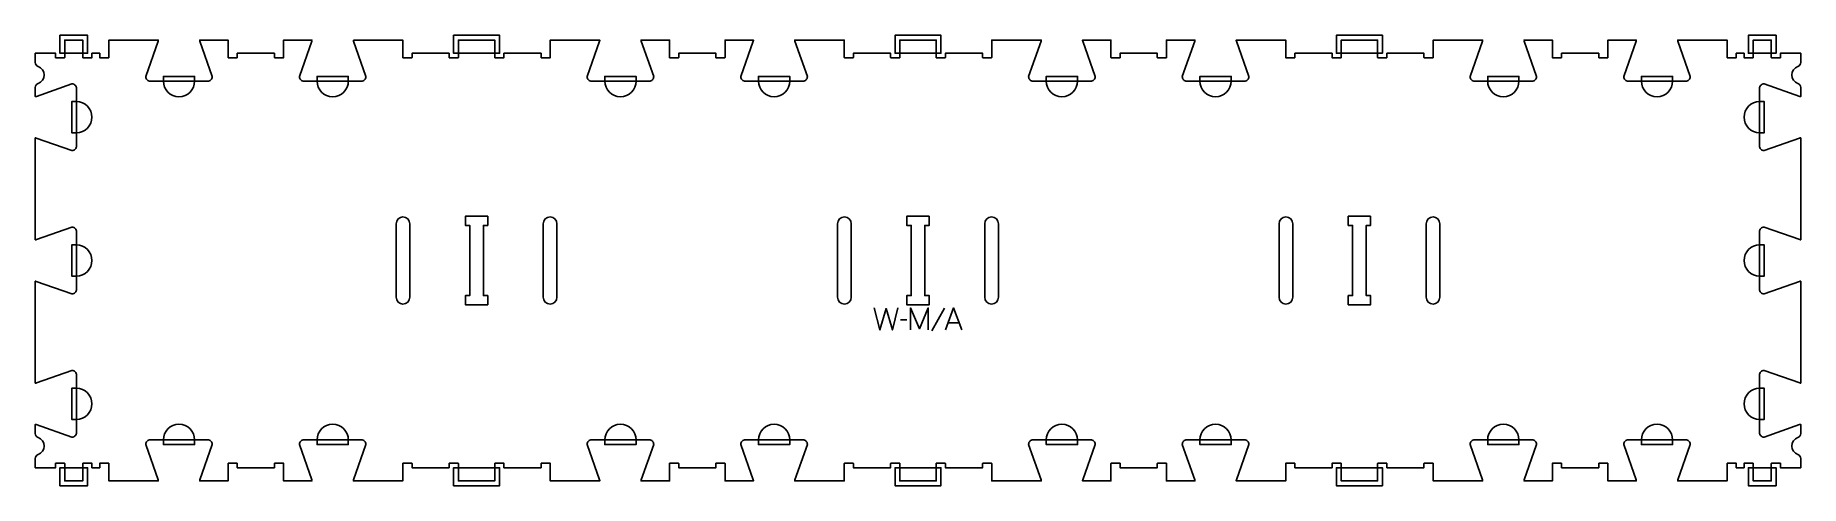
# Model space of a CAD drawing. Extents: x 0 to 2400, y -6 to 606.
import ezdxf

# ---------------------------------------------------------------- set-up
doc = ezdxf.new("R2010")
doc.units = 0
for name, color, linetype in [('1_ANYTOOL_1MMDEEP_LABELS_S', 2, 'CONTINUOUS'), ('3_ANYTOOL_CUTTHROUGH_INSID', 4, 'CONTINUOUS'), ('4_ANYTOOL_CUTTHROUGH_OUTSI', 5, 'CONTINUOUS'), ('5_ANYTOOL_HALF_MILL_9MM_IN', 3, 'CONTINUOUS')]:
    doc.layers.add(name, color=color, linetype=linetype)

msp = doc.modelspace()

# ---------------------------------------------------------------- linework, layer by layer
at = {"layer": '1_ANYTOOL_1MMDEEP_LABELS_S'}
for p, q in [((1184.6, 219.257143), (1175.814286, 219.171429)), ((1235.6, 234.9), (1218.414286, 204.128571)), ((1240.785714, 214.928571), (1255.7, 214.928571))]:
    msp.add_line(p, q, dxfattribs=at)
for points in [[(1140.242857, 235.371429), (1147.957143, 205.371429), (1156.4, 234.471429), (1164.885714, 205.371429), (1172.385714, 235.371429)], [(1189.742857, 205.371429), (1189.742857, 235.371429), (1201.742857, 207), (1213.742857, 235.242857), (1213.742857, 205.371429)], [(1237.314286, 205.371429), (1248.2, 235.371429), (1259.257143, 205.371429)]]:
    msp.add_lwpolyline(points, dxfattribs=at)
at = {"layer": '3_ANYTOOL_CUTTHROUGH_INSID'}
for points in [[(615, 360), (584.5, 360), (584.5, 347.5), (590.5, 347.5), (590.5, 252), (584.5, 252), (584.5, 239.5), (615, 239.5), (615, 252), (609, 252), (609, 347.5), (615, 347.5)], [(1215, 360), (1184.5, 360), (1184.5, 347.5), (1190.5, 347.5), (1190.5, 252), (1184.5, 252), (1184.5, 239.5), (1215, 239.5), (1215, 252), (1209, 252), (1209, 347.5), (1215, 347.5)], [(1815, 360), (1784.5, 360), (1784.5, 347.5), (1790.5, 347.5), (1790.5, 252), (1784.5, 252), (1784.5, 239.5), (1815, 239.5), (1815, 252), (1809, 252), (1809, 347.5), (1815, 347.5)]]:
    msp.add_lwpolyline(points, close=True, dxfattribs=at)
for points in [[(509, 249.750003), (509, 349.749997, 1), (490.5, 349.749997), (490.5, 249.750003, 1)], [(690.5, 249.750003, 1), (709, 249.750003), (709, 349.749997, 1), (690.5, 349.749997)], [(1109, 249.750003), (1109, 349.749997, 1), (1090.5, 349.749997), (1090.5, 249.750003, 1)], [(1290.5, 249.750003, 1), (1309, 249.750003), (1309, 349.749997, 1), (1290.5, 349.749997)], [(1709, 249.750003), (1709, 349.749997, 1), (1690.5, 349.749997), (1690.5, 249.750003, 1)], [(1890.5, 249.750003, 1), (1909, 249.750003), (1909, 349.749997, 1), (1890.5, 349.749997)]]:
    msp.add_lwpolyline(points, format="xyb", close=True, dxfattribs=at)
at = {"layer": '4_ANYTOOL_CUTTHROUGH_OUTSI'}
msp.add_lwpolyline([(432.308437, 599.5, 0.061784), (432.543431, 598.10513), (449.438965, 549.832588, -0.084368), (449.453, 549.75, -0.414214), (443.203, 543.5), (365.203, 543.5, -0.414214), (358.953, 549.75, -0.084368), (358.967035, 549.832588), (375.866148, 598.116195, 0.061178), (376.097563, 599.5), (337.5, 599.5), (337.5, 575.75, -0.414214), (337.25, 575.5), (325.25, 575.5, -0.414214), (325, 575.75), (325, 581.5), (274.5, 581.5), (274.5, 575.75, -0.414214), (274.25, 575.5), (262.25, 575.5, -0.414214), (262, 575.75), (262, 599.5), (223.402437, 599.5, 0.061784), (223.637431, 598.10513), (240.532965, 549.832588, -0.084368), (240.547, 549.75, -0.414214), (234.297, 543.5), (156.297, 543.5, -0.414214), (150.047, 549.75, -0.084368), (150.061035, 549.832588), (166.960148, 598.116195, 0.061178), (167.191563, 599.5), (100, 599.5), (100, 575.75, -0.414214), (99.75, 575.5), (87.75, 575.5, -0.414214), (87.5, 575.75), (87.5, 581.5), (77, 581.5), (77, 575.75, -0.414214), (76.75, 575.5), (64.75, 575.5, -0.414214), (64.5, 575.75), (64.5, 599.5), (40, 599.5), (40, 575.75, -0.414214), (39.75, 575.5), (27.75, 575.5, -0.414214), (27.5, 575.75), (27.5, 581.5), (0, 581.5), (0, 569.095563, 0.317837), (3.833333, 563.674411, -0.707107), (3.833333, 540.575589, 0.317837), (0, 535.154437), (0, 522.755437, 0.061784), (1.39487, 522.990431), (49.667412, 539.885965, -0.084368), (49.75, 539.9, -0.414214), (56, 533.65), (56, 455.65, -0.414214), (49.75, 449.4, -0.084368), (49.667412, 449.414035), (1.383805, 466.313148, 0.061178), (0, 466.544563), (0, 327.855437, 0.061784), (1.39487, 328.090431), (49.667412, 344.985965, -0.084368), (49.75, 345, -0.414214), (56, 338.75), (56, 260.75, -0.414214), (49.75, 254.5, -0.084368), (49.667412, 254.514035), (1.383805, 271.413148, 0.061178), (0, 271.644563), (0, 132.955437, 0.061784), (1.39487, 133.190431), (49.667412, 150.085965, -0.084368), (49.75, 150.1, -0.414214), (56, 143.85), (56, 65.85, -0.414214), (49.75, 59.6, -0.084368), (49.667412, 59.614035), (1.383805, 76.513148, 0.061178), (0, 76.744563), (0, 64.345563, 0.317837), (3.833333, 58.924411, -0.707107), (3.833333, 35.825589, 0.317837), (0, 30.404437), (0, 18), (27.5, 18), (27.5, 23.75, -0.414214), (27.75, 24), (39.75, 24, -0.414214), (40, 23.75), (40, 0), (64.5, 0), (64.5, 23.75, -0.414214), (64.75, 24), (76.75, 24, -0.414214), (77, 23.75), (77, 18), (87.5, 18), (87.5, 23.75, -0.414214), (87.75, 24), (99.75, 24, -0.414214), (100, 23.75), (100, 0), (167.191563, 0, 0.061784), (166.956569, 1.39487), (150.061035, 49.667412, -0.084368), (150.047, 49.75, -0.414214), (156.297, 56), (234.297, 56, -0.414214), (240.547, 49.75, -0.084368), (240.532965, 49.667412), (223.633852, 1.383805, 0.061178), (223.402437, 0), (262, 0), (262, 23.75, -0.414214), (262.25, 24), (274.25, 24, -0.414214), (274.5, 23.75), (274.5, 18), (325, 18), (325, 23.75, -0.414214), (325.25, 24), (337.25, 24, -0.414214), (337.5, 23.75), (337.5, 0), (376.097563, 0, 0.061784), (375.862569, 1.39487), (358.967035, 49.667412, -0.084368), (358.953, 49.75, -0.414214), (365.203, 56), (443.203, 56, -0.414214), (449.453, 49.75, -0.084368), (449.438965, 49.667412), (432.539852, 1.383805, 0.061178), (432.308437, 0), (499.5, 0), (499.5, 23.75, -0.414214), (499.75, 24), (511.75, 24, -0.414214), (512, 23.75), (512, 18), (562.5, 18), (562.5, 23.75, -0.414214), (562.75, 24), (574.75, 24, -0.414214), (575, 23.75), (575, 0), (624.5, 0), (624.5, 23.75, -0.414214), (624.75, 24), (636.75, 24, -0.414214), (637, 23.75), (637, 18), (687.5, 18), (687.5, 23.75, -0.414214), (687.75, 24), (699.75, 24, -0.414214), (700, 23.75), (700, 0), (767.191563, 0, 0.061784), (766.956569, 1.39487), (750.061035, 49.667412, -0.084368), (750.047, 49.75, -0.414214), (756.297, 56), (834.297, 56, -0.414214), (840.547, 49.75, -0.084368), (840.532965, 49.667412), (823.633852, 1.383805, 0.061178), (823.402437, 0), (862, 0), (862, 23.75, -0.414214), (862.25, 24), (874.25, 24, -0.414214), (874.5, 23.75), (874.5, 18), (925, 18), (925, 23.75, -0.414214), (925.25, 24), (937.25, 24, -0.414214), (937.5, 23.75), (937.5, 0), (976.097563, 0, 0.061784), (975.862569, 1.39487), (958.967035, 49.667412, -0.084368), (958.953, 49.75, -0.414214), (965.203, 56), (1043.203, 56, -0.414214), (1049.453, 49.75, -0.084368), (1049.438965, 49.667412), (1032.539852, 1.383805, 0.061178), (1032.308437, 0), (1099.5, 0), (1099.5, 23.75, -0.414214), (1099.75, 24), (1111.75, 24, -0.414214), (1112, 23.75), (1112, 18), (1162.5, 18), (1162.5, 23.75, -0.414214), (1162.75, 24), (1174.75, 24, -0.414214), (1175, 23.75), (1175, 0), (1224.5, 0), (1224.5, 23.75, -0.414214), (1224.75, 24), (1236.75, 24, -0.414214), (1237, 23.75), (1237, 18), (1287.5, 18), (1287.5, 23.75, -0.414214), (1287.75, 24), (1299.75, 24, -0.414214), (1300, 23.75), (1300, 0), (1367.191563, 0, 0.061784), (1366.956569, 1.39487), (1350.061035, 49.667412, -0.084368), (1350.047, 49.75, -0.414214), (1356.297, 56), (1434.297, 56, -0.414214), (1440.547, 49.75, -0.084368), (1440.532965, 49.667412), (1423.633852, 1.383805, 0.061178), (1423.402437, 0), (1462, 0), (1462, 23.75, -0.414214), (1462.25, 24), (1474.25, 24, -0.414214), (1474.5, 23.75), (1474.5, 18), (1525, 18), (1525, 23.75, -0.414214), (1525.25, 24), (1537.25, 24, -0.414214), (1537.5, 23.75), (1537.5, 0), (1576.097563, 0, 0.061784), (1575.862569, 1.39487), (1558.967035, 49.667412, -0.084368), (1558.953, 49.75, -0.414214), (1565.203, 56), (1643.203, 56, -0.414214), (1649.453, 49.75, -0.084368), (1649.438965, 49.667412), (1632.539852, 1.383805, 0.061178), (1632.308437, 0), (1699.5, 0), (1699.5, 23.75, -0.414214), (1699.75, 24), (1711.75, 24, -0.414214), (1712, 23.75), (1712, 18), (1762.5, 18), (1762.5, 23.75, -0.414214), (1762.75, 24), (1774.75, 24, -0.414214), (1775, 23.75), (1775, 0), (1824.5, 0), (1824.5, 23.75, -0.414214), (1824.75, 24), (1836.75, 24, -0.414214), (1837, 23.75), (1837, 18), (1887.5, 18), (1887.5, 23.75, -0.414214), (1887.75, 24), (1899.75, 24, -0.414214), (1900, 23.75), (1900, 0), (1967.191563, 0, 0.061784), (1966.956569, 1.39487), (1950.061035, 49.667412, -0.084368), (1950.047, 49.75, -0.414214), (1956.297, 56), (2034.297, 56, -0.414214), (2040.547, 49.75, -0.084368), (2040.532965, 49.667412), (2023.633852, 1.383805, 0.061178), (2023.402437, 0), (2062, 0), (2062, 23.75, -0.414214), (2062.25, 24), (2074.25, 24, -0.414214), (2074.5, 23.75), (2074.5, 18), (2125, 18), (2125, 23.75, -0.414214), (2125.25, 24), (2137.25, 24, -0.414214), (2137.5, 23.75), (2137.5, 0), (2176.097563, 0, 0.061784), (2175.862569, 1.39487), (2158.967035, 49.667412, -0.084368), (2158.953, 49.75, -0.414214), (2165.203, 56), (2243.203, 56, -0.414214), (2249.453, 49.75, -0.084368), (2249.438965, 49.667412), (2232.539852, 1.383805, 0.061178), (2232.308437, 0), (2299.5, 0), (2299.5, 23.75, -0.414214), (2299.75, 24), (2311.75, 24, -0.414214), (2312, 23.75), (2312, 18), (2322.5, 18), (2322.5, 23.75, -0.414214), (2322.75, 24), (2334.75, 24, -0.414214), (2335, 23.75), (2335, 0), (2359.5, 0), (2359.5, 23.75, -0.414214), (2359.75, 24), (2371.75, 24, -0.414214), (2372, 23.75), (2372, 18), (2399.5, 18), (2399.5, 30.404437, 0.317837), (2395.666667, 35.825589, -0.707107), (2395.666667, 58.924411, 0.317837), (2399.5, 64.345563), (2399.5, 76.744563, 0.061784), (2398.10513, 76.509569), (2349.832588, 59.614035, -0.084368), (2349.75, 59.6, -0.414214), (2343.5, 65.85), (2343.5, 143.85, -0.414214), (2349.75, 150.1, -0.084368), (2349.832588, 150.085965), (2398.116195, 133.186852, 0.061178), (2399.5, 132.955437), (2399.5, 271.644563, 0.061784), (2398.10513, 271.409569), (2349.832588, 254.514035, -0.084368), (2349.75, 254.5, -0.414214), (2343.5, 260.75), (2343.5, 338.75, -0.414214), (2349.75, 345, -0.084368), (2349.832588, 344.985965), (2398.116195, 328.086852, 0.061178), (2399.5, 327.855437), (2399.5, 466.544563, 0.061784), (2398.10513, 466.309569), (2349.832588, 449.414035, -0.084368), (2349.75, 449.4, -0.414214), (2343.5, 455.65), (2343.5, 533.65, -0.414214), (2349.75, 539.9, -0.084368), (2349.832588, 539.885965), (2398.116195, 522.986852, 0.061178), (2399.5, 522.755437), (2399.5, 535.154437, 0.317837), (2395.666667, 540.575589, -0.707107), (2395.666667, 563.674411, 0.317837), (2399.5, 569.095563), (2399.5, 581.5), (2372, 581.5), (2372, 575.75, -0.414214), (2371.75, 575.5), (2359.75, 575.5, -0.414214), (2359.5, 575.75), (2359.5, 599.5), (2335, 599.5), (2335, 575.75, -0.414214), (2334.75, 575.5), (2322.75, 575.5, -0.414214), (2322.5, 575.75), (2322.5, 581.5), (2312, 581.5), (2312, 575.75, -0.414214), (2311.75, 575.5), (2299.75, 575.5, -0.414214), (2299.5, 575.75), (2299.5, 599.5), (2249.75, 599.5), (2232.308437, 599.5, 0.061784), (2232.543431, 598.10513), (2249.438965, 549.832588, -0.084368), (2249.453, 549.75, -0.414214), (2243.203, 543.5), (2165.203, 543.5, -0.414214), (2158.953, 549.75, -0.084368), (2158.967035, 549.832588), (2175.866148, 598.116195, 0.061178), (2176.097563, 599.5), (2137.5, 599.5), (2137.5, 575.75, -0.414214), (2137.25, 575.5), (2125.25, 575.5, -0.414214), (2125, 575.75), (2125, 581.5), (2074.5, 581.5), (2074.5, 575.75, -0.414214), (2074.25, 575.5), (2062.25, 575.5, -0.414214), (2062, 575.75), (2062, 599.5), (2023.402437, 599.5, 0.061784), (2023.637431, 598.10513), (2040.532965, 549.832588, -0.084368), (2040.547, 549.75, -0.414214), (2034.297, 543.5), (1956.297, 543.5, -0.414214), (1950.047, 549.75, -0.084368), (1950.061035, 549.832588), (1966.960148, 598.116195, 0.061178), (1967.191563, 599.5), (1900, 599.5), (1900, 575.75, -0.414214), (1899.75, 575.5), (1887.75, 575.5, -0.414214), (1887.5, 575.75), (1887.5, 581.5), (1837, 581.5), (1837, 575.75, -0.414214), (1836.75, 575.5), (1824.75, 575.5, -0.414214), (1824.5, 575.75), (1824.5, 599.5), (1775, 599.5), (1775, 575.75, -0.414214), (1774.75, 575.5), (1762.75, 575.5, -0.414214), (1762.5, 575.75), (1762.5, 581.5), (1712, 581.5), (1712, 575.75, -0.414214), (1711.75, 575.5), (1699.75, 575.5, -0.414214), (1699.5, 575.75), (1699.5, 599.5), (1649.75, 599.5), (1632.308437, 599.5, 0.061784), (1632.543431, 598.10513), (1649.438965, 549.832588, -0.084368), (1649.453, 549.75, -0.414214), (1643.203, 543.5), (1565.203, 543.5, -0.414214), (1558.953, 549.75, -0.084368), (1558.967035, 549.832588), (1575.866148, 598.116195, 0.061178), (1576.097563, 599.5), (1537.5, 599.5), (1537.5, 575.75, -0.414214), (1537.25, 575.5), (1525.25, 575.5, -0.414214), (1525, 575.75), (1525, 581.5), (1474.5, 581.5), (1474.5, 575.75, -0.414214), (1474.25, 575.5), (1462.25, 575.5, -0.414214), (1462, 575.75), (1462, 599.5), (1423.402437, 599.5, 0.061784), (1423.637431, 598.10513), (1440.532965, 549.832588, -0.084368), (1440.547, 549.75, -0.414214), (1434.297, 543.5), (1356.297, 543.5, -0.414214), (1350.047, 549.75, -0.084368), (1350.061035, 549.832588), (1366.960148, 598.116195, 0.061178), (1367.191563, 599.5), (1300, 599.5), (1300, 575.75, -0.414214), (1299.75, 575.5), (1287.75, 575.5, -0.414214), (1287.5, 575.75), (1287.5, 581.5), (1237, 581.5), (1237, 575.75, -0.414214), (1236.75, 575.5), (1224.75, 575.5, -0.414214), (1224.5, 575.75), (1224.5, 599.5), (1175, 599.5), (1175, 575.75, -0.414214), (1174.75, 575.5), (1162.75, 575.5, -0.414214), (1162.5, 575.75), (1162.5, 581.5), (1112, 581.5), (1112, 575.75, -0.414214), (1111.75, 575.5), (1099.75, 575.5, -0.414214), (1099.5, 575.75), (1099.5, 599.5), (1049.75, 599.5), (1032.308437, 599.5, 0.061784), (1032.543431, 598.10513), (1049.438965, 549.832588, -0.084368), (1049.453, 549.75, -0.414214), (1043.203, 543.5), (965.203, 543.5, -0.414214), (958.953, 549.75, -0.084368), (958.967035, 549.832588), (975.866148, 598.116195, 0.061178), (976.097563, 599.5), (937.5, 599.5), (937.5, 575.75, -0.414214), (937.25, 575.5), (925.25, 575.5, -0.414214), (925, 575.75), (925, 581.5), (874.5, 581.5), (874.5, 575.75, -0.414214), (874.25, 575.5), (862.25, 575.5, -0.414214), (862, 575.75), (862, 599.5), (823.402437, 599.5, 0.061784), (823.637431, 598.10513), (840.532965, 549.832588, -0.084368), (840.547, 549.75, -0.414214), (834.297, 543.5), (756.297, 543.5, -0.414214), (750.047, 549.75, -0.084368), (750.061035, 549.832588), (766.960148, 598.116195, 0.061178), (767.191563, 599.5), (700, 599.5), (700, 575.75, -0.414214), (699.75, 575.5), (687.75, 575.5, -0.414214), (687.5, 575.75), (687.5, 581.5), (637, 581.5), (637, 575.75, -0.414214), (636.75, 575.5), (624.75, 575.5, -0.414214), (624.5, 575.75), (624.5, 599.5), (575, 599.5), (575, 575.75, -0.414214), (574.75, 575.5), (562.75, 575.5, -0.414214), (562.5, 575.75), (562.5, 581.5), (512, 581.5), (512, 575.75, -0.414214), (511.75, 575.5), (499.75, 575.5, -0.414214), (499.5, 575.75), (499.5, 599.5), (449.75, 599.5)], format="xyb", close=True, dxfattribs=at)
at = {"layer": '5_ANYTOOL_HALF_MILL_9MM_IN'}
for points in [[(39.5, 581.5), (65, 581.5), (71, 581.5), (71, 599.74), (71, 606), (33.5, 606), (33.5, 599.74), (33.5, 581.5)], [(574.5, 581.5), (625, 581.5), (631, 581.5), (631, 606), (624.74, 606), (568.5, 606), (568.5, 599.74), (568.5, 581.5)], [(1174.5, 581.5), (1225, 581.5), (1231, 581.5), (1231, 606), (1224.74, 606), (1168.5, 606), (1168.5, 599.74), (1168.5, 581.5)], [(1774.5, 581.5), (1825, 581.5), (1831, 581.5), (1831, 606), (1824.74, 606), (1768.5, 606), (1768.5, 599.74), (1768.5, 581.5)], [(2334.5, 581.5), (2360, 581.5), (2366, 581.5), (2366, 606), (2359.74, 606), (2334.76, 606), (2328.5, 606), (2328.5, 581.5)], [(65, 18), (39.5, 18), (33.5, 18), (33.5, -6.5), (39.76, -6.5), (64.74, -6.5), (71, -6.5), (71, 18)], [(625, 18), (574.5, 18), (568.5, 18), (568.5, -6.5), (574.76, -6.5), (624.74, -6.5), (631, -6.5), (631, 18)], [(1225, 18), (1174.5, 18), (1168.5, 18), (1168.5, -6.5), (1174.76, -6.5), (1224.74, -6.5), (1231, -6.5), (1231, 18)], [(1825, 18), (1774.5, 18), (1768.5, 18), (1768.5, -6.5), (1774.76, -6.5), (1824.74, -6.5), (1831, -6.5), (1831, 18)], [(2360, 18), (2334.5, 18), (2328.5, 18), (2328.5, -0.24), (2328.5, -6.5), (2366, -6.5), (2366, -0.24), (2366, 18)]]:
    msp.add_lwpolyline(points, close=True, dxfattribs=at)
for points in [[(174.047, 544), (174.047, 543.75, 1), (216.547, 543.75), (216.547, 550), (174.047, 550)], [(382.953002, 543.74, 0.999765), (425.453, 543.75), (425.453, 550), (382.953, 550)], [(774.047002, 543.74, 0.999765), (816.547, 543.75), (816.547, 550), (774.047, 550)], [(982.953002, 543.74, 0.999765), (1025.453, 543.75), (1025.453, 550), (982.953, 550)], [(1374.047002, 543.74, 0.999765), (1416.547, 543.75), (1416.547, 550), (1374.047, 550)], [(1582.953002, 543.74, 0.999765), (1625.453, 543.75), (1625.453, 550), (1582.953, 550)], [(1974.047002, 543.74, 0.999765), (2016.547, 543.75), (2016.547, 550), (1974.047, 550)], [(2182.953002, 543.74, 0.999765), (2225.453, 543.75), (2225.453, 550), (2182.953, 550)], [(55.75, 473.4, 1), (55.75, 515.9), (49.5, 515.9), (49.5, 473.4)], [(2343.74, 515.899998, 0.999765), (2343.75, 473.4), (2350, 473.4), (2350, 515.9)], [(55.75, 278.5, 1), (55.75, 321), (49.5, 321), (49.5, 278.5)], [(2344, 321), (2343.75, 321, 1), (2343.75, 278.5), (2350, 278.5), (2350, 321)], [(55.75, 83.6, 1), (55.75, 126.1), (49.5, 126.1), (49.5, 83.6)], [(2343.74, 126.099998, 0.999765), (2343.75, 83.6), (2350, 83.6), (2350, 126.1)], [(216.547, 55.75, 1), (174.047, 55.75), (174.047, 49.5), (216.547, 49.5)], [(425.453, 55.75, 1), (382.953, 55.75), (382.953, 49.5), (425.453, 49.5)], [(816.547, 55.75, 1), (774.047, 55.75), (774.047, 49.5), (816.547, 49.5)], [(1025.453, 55.75, 1), (982.953, 55.75), (982.953, 49.5), (1025.453, 49.5)], [(1416.547, 55.75, 1), (1374.047, 55.75), (1374.047, 49.5), (1416.547, 49.5)], [(1625.453, 55.75, 1), (1582.953, 55.75), (1582.953, 49.5), (1625.453, 49.5)], [(2016.547, 55.75, 1), (1974.047, 55.75), (1974.047, 49.5), (2016.547, 49.5)], [(2225.453, 55.75, 1), (2182.953, 55.75), (2182.953, 49.5), (2225.453, 49.5)]]:
    msp.add_lwpolyline(points, format="xyb", close=True, dxfattribs=at)

doc.saveas('drawing.dxf')
